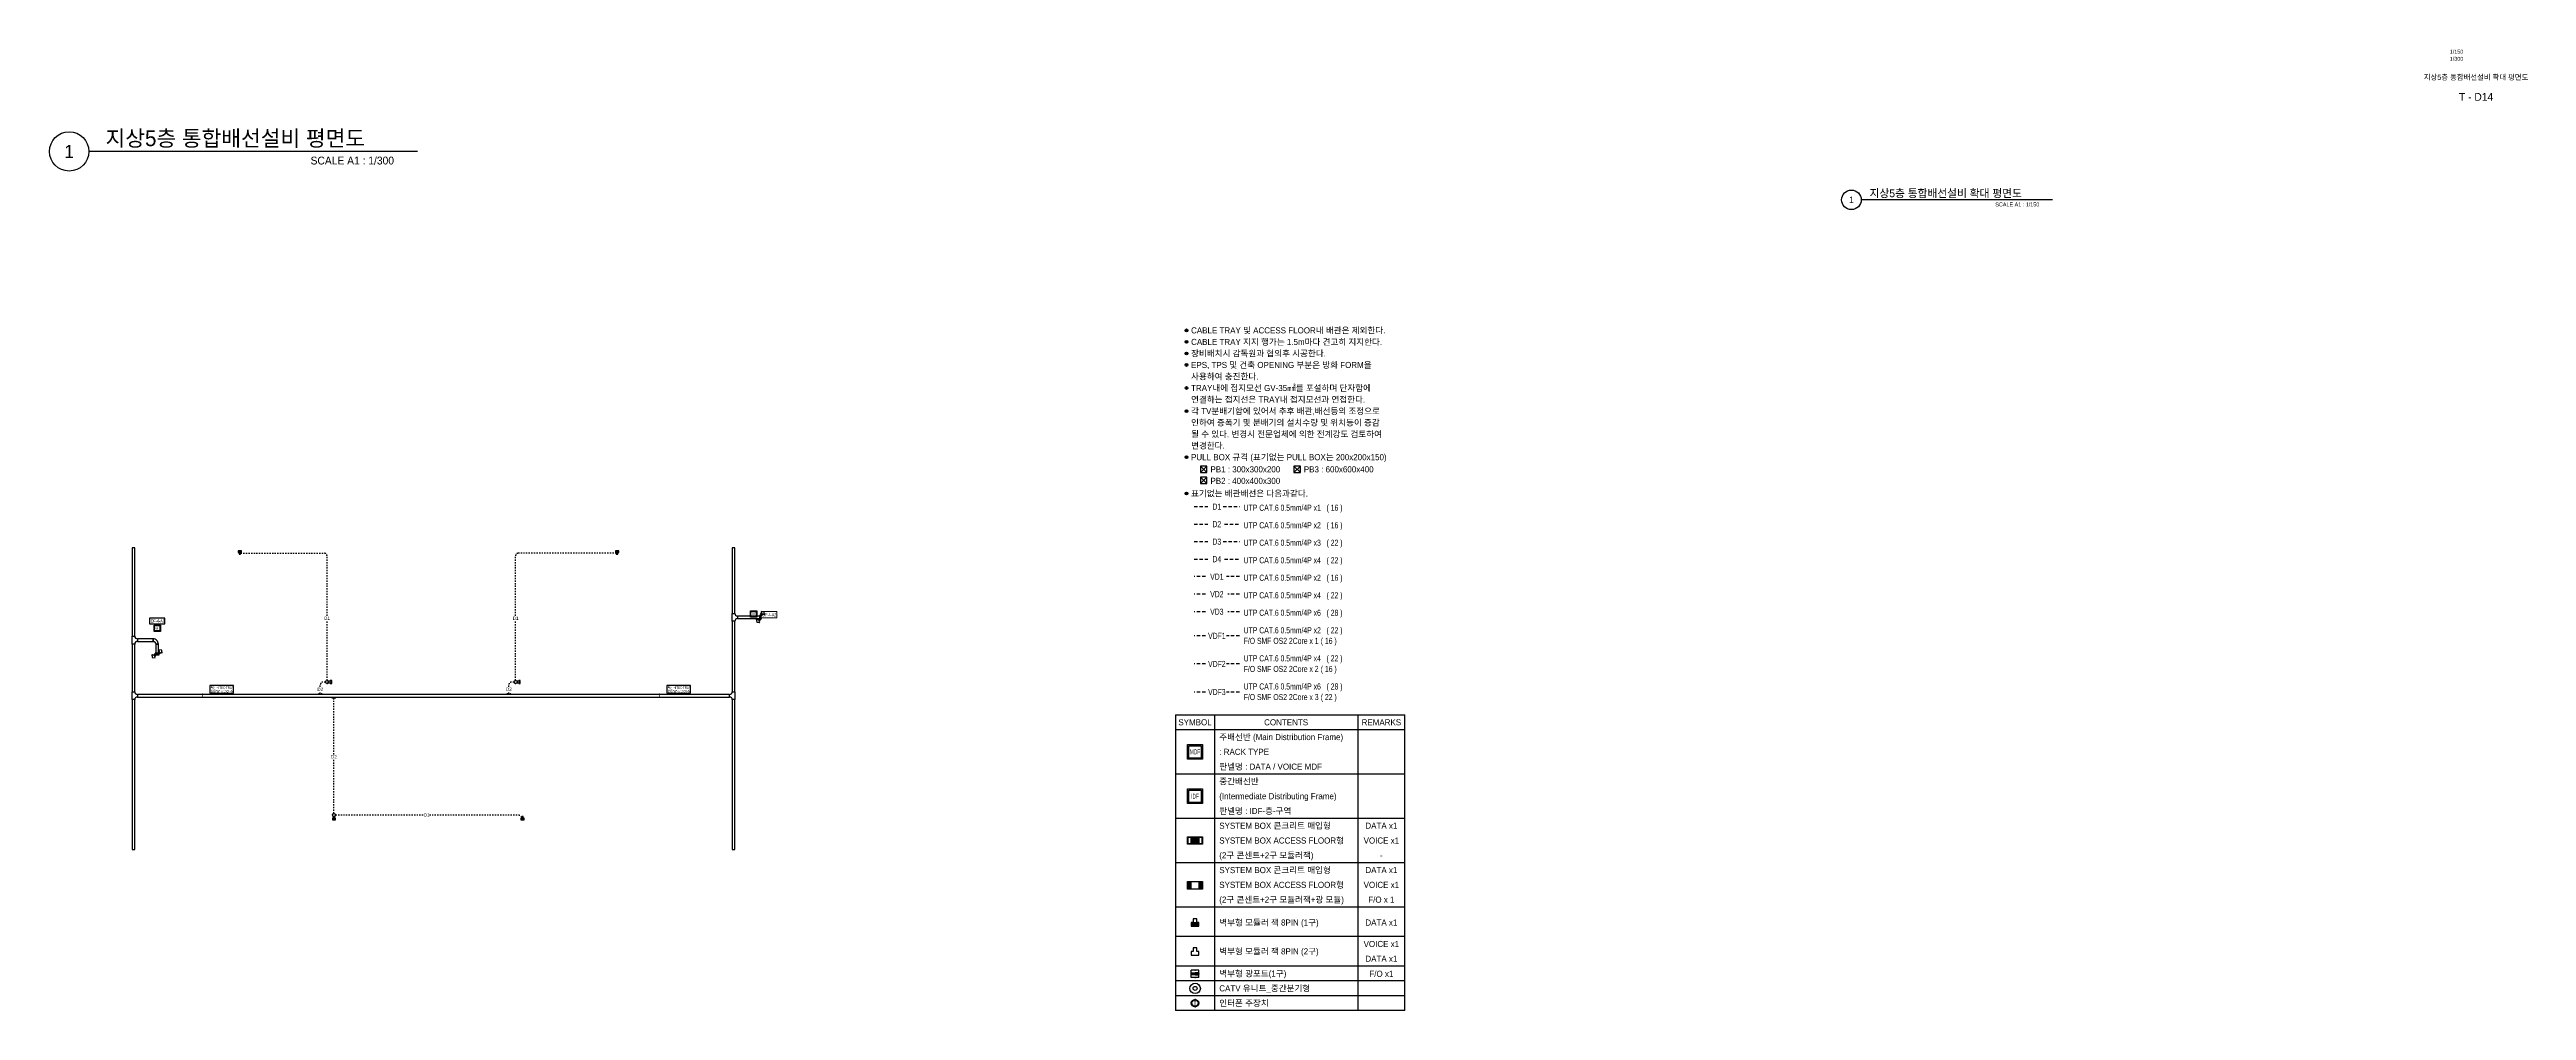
# Model space of a CAD drawing. Header units: millimetres. Extents: x 90978 to 501618, y -355196 to 882030.
# Drawn here: x 90978 to 374700, y 447257 to 557374 of the extents above; entities that cross this region are included whole.
import ezdxf
from ezdxf.enums import TextEntityAlignment as Align

# ---------------------------------------------------------------- set-up
doc = ezdxf.new("R2010")
doc.units = ezdxf.units.MM
doc.header["$LTSCALE"] = 150
doc.set_wipeout_variables(frame=1)
doc.linetypes.add('D1', pattern=[3, 1, -1, 1])
doc.linetypes.add('D2', pattern=[6.5, 2.5, -1.5, 2.5])
doc.layers.get('0').update_dxf_attribs({"lineweight": 0})
for name, color, linetype in [('------07 System Box', 6, 'Continuous'), ('------10 Telecommunication Terminal Board', 3, 'Continuous'), ('------13 Telecommunication Outlet', 3, 'Continuous'), ('------15 Interphone', 6, 'Continuous'), ('-----20 General Symbol', 3, 'Continuous'), ('-----22 Embeded in Floor', 4, 'D2'), ('-----23 Concealed or Exposed Wire', 4, 'D1'), ('-----27 Communication Cable Tray', 2, 'Continuous'), ('-----29 Cable Schedule', 1, 'Continuous'), ('-----29 Indicator', 1, 'Continuous'), ('-----30 Text', 2, 'Continuous'), ('-----41 Drawing Title', 2, 'Continuous'), ('-----42 Drawing Number', 2, 'Continuous'), ('-----43 Drawing Scale', 3, 'Continuous')]:
    doc.layers.add(name, color=color, linetype=linetype)
doc.styles.add('ELEC', font='')
doc.styles.get('ELEC').set_extended_font_data('Dotum')

# ---------------------------------------------------------------- blocks, each defined once
blk = doc.blocks.new('H11')
blk.add_circle((0, 150), 150)
at = {"color": 1}
blk.add_circle((0, 150), 129, dxfattribs=at)
for p in [(-150, 150), (0, 300), (0, 0), (150, 150)]:
    blk.add_point(p)
at = {"style": 'ELEC'}
blk.add_text('t', height=214, dxfattribs=at).set_placement((0, 150), align=Align.MIDDLE)
blk = doc.blocks.new('G15')
blk.add_lwpolyline([(-300, 600), (300, 600), (300, 0), (-300, 0)], close=True)
at = {"color": 1}
blk.add_lwpolyline([(-250, 550), (250, 550), (250, 50), (-250, 50)], close=True, dxfattribs=at)
at = {"style": 'ELEC', "width": 0.6}
blk.add_text('MDF', height=200, dxfattribs=at).set_placement((0, 300), align=Align.MIDDLE)
blk = doc.blocks.new('G12')
blk.add_lwpolyline([(-300, 600), (300, 600), (300, 0), (-300, 0)], close=True)
at = {"color": 1}
blk.add_lwpolyline([(-250, 550), (250, 550), (250, 50), (-250, 50)], close=True, dxfattribs=at)
at = {"style": 'ELEC', "width": 0.6}
blk.add_text('IDF', height=200, dxfattribs=at).set_placement((0, 300), align=Align.MIDDLE)
blk = doc.blocks.new('G02')
blk.add_lwpolyline([(150, 150), (75, 150), (75, 300), (-75, 300), (-75, 150), (-150, 150), (-150, 0), (150, 0)], close=True)
blk = doc.blocks.new('B11')
h = blk.add_hatch(color=256)
h.dxf.hatch_style = 1
h.paths.add_polyline_path([(150, 150), (-150, 150), (-150, -150), (150, -150)])
at = {"linetype": 'Continuous'}
for points in [[(300, -150), (-300, -150), (-300, 150), (300, 150)], [(-150, 150), (150, 150), (150, -150), (-150, -150)]]:
    blk.add_lwpolyline(points, close=True, dxfattribs=at)
at = {"color": 1, "linetype": 'Continuous'}
for points in [[(-280, 130), (-170, 130), (-170, -130), (-280, -130)], [(170, 130), (280, 130), (280, -130), (170, -130)]]:
    blk.add_lwpolyline(points, close=True, dxfattribs=at)
blk = doc.blocks.new('A$C5F330B5F')
blk.add_hatch(color=256).paths.add_polyline_path([(225, 0), (225, 225), (112, 225), (-225, 225), (-225, 0)])
blk.add_line((-112, 225), (112, 225))
blk.add_lwpolyline([(225, 225), (112, 225), (112, 450), (-112, 450), (-112, 225), (-225, 225), (-225, 0), (225, 0)], close=True)
blk = doc.blocks.new('A$C2c78cba1')
at = {"layer": '------07 System Box'}
h = blk.add_hatch(color=256, dxfattribs=at)
h.dxf.hatch_style = 1
h.paths.add_polyline_path([(367, 790), (56, 790), (56, 56), (367, 56)])
h = blk.add_hatch(color=256, dxfattribs=at)
h.dxf.hatch_style = 1
h.paths.add_polyline_path([(1637, 790), (1327, 790), (1327, 56), (1637, 56)])
at = {"layer": '------07 System Box', "linetype": 'Continuous'}
for points in [[(1694, 0), (0, 0), (0, 847), (1694, 847)], [(423, 847), (1270, 847), (1270, 0), (423, 0)]]:
    blk.add_lwpolyline(points, close=True, dxfattribs=at)
at = {"layer": '------07 System Box', "color": 1, "linetype": 'Continuous'}
for points in [[(56, 790), (367, 790), (367, 56), (56, 56)], [(1327, 790), (1637, 790), (1637, 56), (1327, 56)]]:
    blk.add_lwpolyline(points, close=True, dxfattribs=at)
blk = doc.blocks.new('TV1')
at = {"layer": '------13 Telecommunication Outlet'}
for radius in [150, 57.3]:
    blk.add_circle((0, 150), radius, dxfattribs=at)
blk = doc.blocks.new('광포트_1')
at = {"ltscale": 0.7}
h = blk.add_hatch(color=254, dxfattribs=at)
h.dxf.hatch_style = 1
h.paths.add_polyline_path([(44, 285), (-44, 285), (-44, 159), (44, 159)])
h.paths.add_polyline_path([(44, 141), (-44, 141), (-44, 15), (44, 15)])
at = {"linetype": 'Continuous'}
for p, q in [((-150, 300), (150, 300)), ((-150, 0), (-150, 300)), ((-150, 0), (150, 0)), ((150, 0), (150, 300))]:
    blk.add_line(p, q, dxfattribs=at)
for points in [[(-44, 159), (-44, 285), (44, 285), (44, 159)], [(-44, 141), (-44, 15), (44, 15), (44, 141)]]:
    blk.add_lwpolyline(points, close=True, dxfattribs=at)
for p in [(-150, 150), (0, 285), (0, 0), (150, 150)]:
    blk.add_point(p, dxfattribs=at)
blk = doc.blocks.new('A$C415ffab5')
at = {"layer": '-----30 Text'}
h = blk.add_hatch(color=256, dxfattribs=at)
edge = h.paths.add_edge_path()
edge.add_arc((-25020, -2850), 160, 0, 360)
h = blk.add_hatch(color=256, dxfattribs=at)
edge = h.paths.add_edge_path()
edge.add_arc((-25020, -4171), 160, 0, 360)
h = blk.add_hatch(color=256, dxfattribs=at)
edge = h.paths.add_edge_path()
edge.add_arc((-25020, -5492), 160, 0, 360)
h = blk.add_hatch(color=256, dxfattribs=at)
edge = h.paths.add_edge_path()
edge.add_arc((-25020, -6812), 160, 0, 360)
h = blk.add_hatch(color=256, dxfattribs=at)
edge = h.paths.add_edge_path()
edge.add_arc((-25020, -9454), 160, 0, 360)
h = blk.add_hatch(color=256, dxfattribs=at)
edge = h.paths.add_edge_path()
edge.add_arc((-25020, -12096), 160, 0, 360)
h = blk.add_hatch(color=256, dxfattribs=at)
edge = h.paths.add_edge_path()
edge.add_arc((-25020, -17379), 160, 0, 360)
h = blk.add_hatch(color=256, dxfattribs=at)
edge = h.paths.add_edge_path()
edge.add_arc((-25020, -21542), 160, 0, 360)
at = {"layer": '-----20 General Symbol'}
for p, q in [((-22662, -19138), (-23390, -18410)), ((-22662, -18410), (-23390, -19138)), ((-22662, -20385), (-23390, -19657)), ((-22662, -19657), (-23390, -20385)), ((-11967, -19138), (-12695, -18410)), ((-11967, -18410), (-12695, -19138))]:
    blk.add_line(p, q, dxfattribs=at)
for points in [[(-23390, -18410), (-23390, -19138), (-22662, -19138), (-22662, -18410)], [(-23390, -19657), (-23390, -20385), (-22662, -20385), (-22662, -19657)], [(-12695, -18410), (-12695, -19138), (-11967, -19138), (-11967, -18410)]]:
    blk.add_lwpolyline(points, close=True, dxfattribs=at)
at = {"layer": '-----22 Embeded in Floor'}
for p, q in [((-24123, -23048), (-22389, -23048)), ((-24123, -25054), (-22388, -25054)), ((-20794, -23048), (-18940, -23048)), ((-20641, -25054), (-18940, -25054)), ((-24123, -27060), (-22389, -27060)), ((-20794, -27060), (-18940, -27060)), ((-24123, -29066), (-22388, -29066)), ((-22839, -31072), (-24123, -31072)), ((-20641, -29066), (-18940, -29066)), ((-18940, -31072), (-20440, -31072)), ((-22837, -33078), (-24123, -33078)), ((-18940, -33078), (-20287, -33078)), ((-22837, -35084), (-24123, -35084)), ((-18940, -35084), (-20287, -35084)), ((-22839, -37855), (-24123, -37855)), ((-18940, -37855), (-20440, -37855)), ((-22839, -41074), (-24123, -41074)), ((-18940, -41074), (-20440, -41074)), ((-22839, -44293), (-24123, -44293)), ((-18940, -44293), (-20440, -44293))]:
    blk.add_line(p, q, dxfattribs=at)
at = {"layer": '-----29 Cable Schedule', "color": 3}
for p, q in [((-26250, -46912), (0, -46912)), ((-26250, -46912), (-26250, -80783)), ((0, -80783), (0, -46912)), ((0, -48606), (-26250, -48606)), ((0, -80783), (-26250, -80783))]:
    blk.add_line(p, q, dxfattribs=at)
at = {"layer": '-----29 Cable Schedule'}
for p, q in [((-21819, -46912), (-21819, -48606)), ((-5372, -46912), (-5372, -48606)), ((-21819, -48606), (-21819, -80783)), ((-5372, -48606), (-5372, -80783)), ((0, -53687), (-26250, -53687)), ((0, -58767), (-26250, -58767)), ((0, -63848), (-26250, -63848)), ((0, -68929), (-26250, -68929)), ((0, -72316), (-26250, -72316)), ((0, -75703), (-26250, -75703)), ((0, -77396), (-26250, -77396)), ((0, -79090), (-26250, -79090)), ((0, -80783), (-26250, -80783))]:
    blk.add_line(p, q, dxfattribs=at)
at = {"layer": '-----30 Text'}
for centre in [(-25020, -2850), (-25020, -4171), (-25020, -5492), (-25020, -6812), (-25020, -9454), (-25020, -12096), (-25020, -17379), (-25020, -21542)]:
    blk.add_circle(centre, 160, dxfattribs=at)
for p in [(-24860, -2850), (-24860, -4171), (-24860, -5492), (-24860, -6812), (-24860, -9454), (-24860, -12096), (-24860, -17379), (-24860, -21542)]:
    blk.add_point(p, dxfattribs=at)
at = {"layer": '------07 System Box', "xscale": 2.822580634535418, "yscale": 2.822580634535418, "zscale": 2.822580634535418}
blk.add_blockref('B11', (-24034, -61308), dxfattribs=at)
at = {"layer": '------10 Telecommunication Terminal Board', "xscale": 2.822580634535418, "yscale": 2.822580634535418, "zscale": 2.822580634535418}
for name, p in [('G15', (-24034, -51993)), ('G12', (-24034, -57074))]:
    blk.add_blockref(name, p, dxfattribs=at)
at = {"layer": '------13 Telecommunication Outlet'}
for name, p, xscale, yscale, zscale in [('A$C5F330B5F', (-24034, -71130), 1.881720423023612, 1.881720423023612, 1.881720423023612), ('G02', (-24034, -74433), 2.822580634535418, 2.822580634535418, 2.822580634535418), ('TV1', (-24020, -78851), 4, 4, 4)]:
    blk.add_blockref(name, p, dxfattribs=dict(at, xscale=xscale, yscale=yscale, zscale=zscale))
at = {"layer": '------13 Telecommunication Outlet', "xscale": 2.822580634535246, "yscale": 2.822580634535246, "zscale": 2.822580634535246, "rotation": 90}
blk.add_blockref('광포트_1', (-23611, -76575), dxfattribs=at)
at = {"layer": '------15 Interphone', "xscale": 2.822580634535418, "yscale": 2.822580634535418, "zscale": 2.822580634535418}
blk.add_blockref('H11', (-24034, -80360), dxfattribs=at)
blk.add_blockref('A$C2c78cba1', (-24881, -66868))
at = {"layer": '-----22 Embeded in Floor', "style": 'ELEC', "width": 0.7}
for s, p in [('D1', (-21532, -23048)), ('D2', (-21532, -25054)), ('D3', (-21532, -27060)), ('VD1', (-21532, -31072)), ('D4', (-21532, -29066)), ('VD2', (-21532, -33078)), ('VD3', (-21532, -35084)), ('VDF1', (-21532, -37855)), ('VDF2', (-21532, -41074)), ('VDF3', (-21532, -44293))]:
    blk.add_text(s, height=700, dxfattribs=at).set_placement(p, align=Align.MIDDLE_CENTER)
at = {"layer": '-----29 Cable Schedule', "color": 2, "style": 'ELEC'}
for s, p in [('SYMBOL', (-24034, -47759)), ('CONTENTS', (-13595, -47759)), ('REMARKS', (-2686, -47759))]:
    blk.add_text(s, height=700, dxfattribs=at).set_placement(p, align=Align.MIDDLE)
at = {"layer": '-----30 Text', "style": 'ELEC'}
for s, p in [('CABLE TRAY 및 ACCESS FLOOR내 배관은 제외한다.', (-24485, -2850)), ('장비배치시 감독원과 협의후 시공한다.', (-24485, -5492)), ('CABLE TRAY 지지 행가는 1.5m마다 견고히 지지한다.', (-24485, -4171)), ('사용하여 충진한다.', (-24485, -8133)), ('EPS, TPS 및 건축 OPENING 부분은 방화 FORM을', (-24485, -6812)), ('TRAY내에 접지모선 GV-35㎟를 포설하며 단자함에', (-24485, -9454)), ('연결하는 접지선은 TRAY내 접지모선과 연접한다.', (-24485, -10775)), ('각 TV분배기함에 있어서 추후 배관,배선등의 조정으로', (-24485, -12096)), ('인하여 증폭기 및 분배기의 설치수량 및 위치등이 증감', (-24485, -13417)), ('될 수 있다. 변경시 전문업체에 의한 전계강도 검토하여', (-24485, -14738)), ('PULL BOX 규격 (표기없는 PULL BOX는 200x200x150)', (-24485, -17379)), ('변경한다.', (-24485, -16059)), ('PB1 : 300x300x200', (-22265, -18774)), ('PB2 : 400x400x300', (-22265, -20095)), ('PB3 : 600x600x400', (-11570, -18774)), ('표기없는 배관배선은 다음과같다.', (-24485, -21542)), ('주배선반 (Main Distribution Frame)', (-21254, -49453)), (': RACK TYPE', (-21254, -51146)), ('판넬명 : DATA / VOICE MDF', (-21254, -52840)), ('중간배선반', (-21254, -54533)), ('(Intermediate Distributing Frame)', (-21254, -56227)), ('SYSTEM BOX 콘크리트 매입형', (-21254, -59614)), ('판넬명 : IDF-층-구역', (-21254, -57921)), ('SYSTEM BOX ACCESS FLOOR형', (-21254, -61308)), ('SYSTEM BOX 콘크리트 매입형', (-21254, -64695)), ('(2구 콘센트+2구 모듈러잭)', (-21254, -63001)), ('SYSTEM BOX ACCESS FLOOR형', (-21254, -66388)), ('(2구 콘센트+2구 모듈러잭+광 모듈)', (-21254, -68082)), ('벽부형 모듈러 잭 8PIN (1구)', (-21254, -70706)), ('벽부형 모듈러 잭 8PIN (2구)', (-21254, -74009)), ('벽부형 광포트(1구)', (-21254, -76550)), ('CATV 유니트_중간분기형', (-21254, -78243)), ('인터폰 주장치', (-21254, -79937))]:
    blk.add_text(s, height=700, dxfattribs=at).set_placement(p, align=Align.MIDDLE_LEFT)
at = {"layer": '-----30 Text', "style": 'ELEC', "width": 0.7}
for s, p in [('UTP CAT.6 0.5mm/4P x1   ( 16 )', (-18456, -23173)), ('UTP CAT.6 0.5mm/4P x2   ( 16 )', (-18456, -25179)), ('UTP CAT.6 0.5mm/4P x3   ( 22 )', (-18456, -27185)), ('UTP CAT.6 0.5mm/4P x4   ( 22 )', (-18456, -29191)), ('UTP CAT.6 0.5mm/4P x2   ( 16 )', (-18456, -31197)), ('UTP CAT.6 0.5mm/4P x4   ( 22 )', (-18456, -33203)), ('UTP CAT.6 0.5mm/4P x6   ( 28 )', (-18456, -35209)), ('UTP CAT.6 0.5mm/4P x2   ( 22 )', (-18456, -37215)), ('F/O SMF OS2 2Core x 1', (-18456, -38428)), ('( 16 )', (-9631, -38429)), ('UTP CAT.6 0.5mm/4P x4   ( 22 )', (-18456, -40434)), ('F/O SMF OS2 2Core x 2', (-18456, -41647)), ('( 16 )', (-9631, -41648)), ('UTP CAT.6 0.5mm/4P x6   ( 28 )', (-18456, -43653)), ('F/O SMF OS2 2Core x 3', (-18456, -44866)), ('( 22 )', (-9631, -44867))]:
    blk.add_text(s, height=700, dxfattribs=at).set_placement(p, align=Align.MIDDLE_LEFT)
at = {"layer": '-----30 Text', "style": 'ELEC'}
for s, p in [('DATA x1', (-2686, -59614)), ('VOICE x1', (-2686, -61308)), ('DATA x1', (-2686, -64695)), ('-', (-2686, -63001)), ('VOICE x1', (-2686, -66388)), ('F/O x 1', (-2686, -68082)), ('DATA x1', (-2686, -70706)), ('VOICE x1', (-2686, -73162)), ('DATA x1', (-2686, -74856)), ('F/O x1', (-2686, -76580))]:
    blk.add_text(s, height=700, dxfattribs=at).set_placement(p, align=Align.MIDDLE_CENTER)
blk = doc.blocks.new('O08')
blk.add_hatch(color=256).paths.add_polyline_path([(120, 51), (-120, 51), (-120, 0), (120, 0)])
blk.add_lwpolyline([(120, 127.5), (120, 0), (-120, 0), (-120, 127.5), (-120, 51), (120, 51)])
blk = doc.blocks.new('G01')
blk.add_hatch(color=256).paths.add_polyline_path([(150, 150), (75, 150), (-75, 150), (-150, 150), (-150, 0), (150, 0)])
blk.add_blockref('G02', (0, 0))
blk = doc.blocks.new('O04')
blk.add_circle((0, 0), 150)
for p in [(-150, 0), (0, 150), (150, 0), (0, -150)]:
    blk.add_point(p)
at = {"style": 'ELEC'}
blk.add_text('J', height=214, dxfattribs=at).set_placement((0, 0), align=Align.MIDDLE)
blk = doc.blocks.new('O03')
at = {"linetype": 'Continuous'}
for p, q in [((-101, 101), (101, -101)), ((-74, 127), (127, -74)), ((-48, 154), (154, -48)), ((-27, 366), (69, 270)), ((-27, 366), (321, 321)), ((69, 270), (-21, 180)), ((-21, 180), (180, -21)), ((270, 69), (180, -21)), ((270, 69), (366, -27)), ((321, 321), (366, -27))]:
    blk.add_line(p, q, dxfattribs=at)

msp = doc.modelspace()

# ---------------------------------------------------------------- linework, layer by layer
at = {"layer": '-----23 Concealed or Exposed Wire'}
for p, q in [((112864.48783, 499646.98071), (122463.57131, 499646.98071)), ((155900.3384, 499646.88657), (144663.57131, 499646.88657)), ((122763.57131, 492488.5004), (122763.57131, 499346.98071)), ((144363.57131, 492488.45333), (144363.57131, 499346.88657)), ((122763.57131, 485067.29044), (122763.57131, 491925.23717)), ((144363.57131, 485067.29044), (144363.57131, 491925.1901)), ((121993.57368, 484343.47669), (121993.57368, 484587.29044)), ((121993.57368, 483536.93329), (121993.57368, 483780.21346)), ((122583.57131, 484887.29044), (122293.57368, 484887.29044)), ((123552.32284, 476607.67475), (123552.32284, 483175.73329)), ((143593.57368, 484343.47669), (143593.57368, 484587.29044)), ((143593.57368, 483536.93329), (143593.57368, 483780.21346)), ((144183.57131, 484887.29044), (143893.57368, 484887.29044)), ((123552.32284, 469836.88657), (123552.32284, 476044.41153)), ((123732.32284, 469656.88657), (133798.02386, 469656.88657)), ((134487.98315, 469656.88657), (144635.12005, 469656.88657)), ((145062.32284, 469386.88657), (144829.76159, 469585.17294))]:
    msp.add_line(p, q, dxfattribs=at)
for centre, start, end in [((122463.57131, 499346.98071), 0, 90), ((144663.57131, 499346.88657), 90, 180), ((122293.57368, 484587.29044), 90, 180), ((143893.57368, 484587.29044), 90, 180), ((144635.12005, 469356.88657), 49.5484249967, 90)]:
    msp.add_arc(centre, 300, start, end, dxfattribs=at)
at = {"layer": '-----27 Communication Cable Tray', "elevation": 0}
for points in [[(100444.09403, 500285.0837), (100444.09403, 490146.3775), (100744.09403, 490146.3775), (100744.09403, 500285.0837)], [(169177.64954, 500285.0837), (169177.64954, 492755.20126), (169477.64954, 492755.20126), (169477.64954, 500285.0837)], [(169477.64954, 483775.73843), (169477.64954, 491855.20126), (169177.64954, 491855.20126), (169177.64954, 483775.73843)], [(172503.57289, 492455.20126), (169777.64954, 492455.20126), (169777.64954, 492155.20126), (172503.57289, 492155.20126)], [(100444.09403, 489246.3775), (100444.09403, 483775.73843), (100744.09403, 483775.73843), (100744.09403, 489246.3775)], [(102844.09403, 489846.3775), (101044.09403, 489846.3775), (101044.09403, 489546.3775), (102844.09403, 489546.3775)], [(103144.09403, 489246.3775), (103144.09403, 488016.89299), (103444.09403, 488016.89299), (103444.09403, 489246.3775)], [(100444.09403, 482875.73843), (100444.09403, 465685.76685), (100744.09403, 465685.76685), (100744.09403, 482875.73843)], [(101044.09403, 483175.73329), (168877.64954, 483175.73329), (168877.64954, 483475.73329), (101044.09403, 483475.73329)], [(169477.64954, 465685.76685), (169477.64954, 482875.73843), (169177.64954, 482875.73843), (169177.64954, 465685.76685)]]:
    msp.add_lwpolyline(points, close=True, dxfattribs=at)
for points in [[(169477.64954, 491855.20126), (169177.64954, 491855.20126), (169177.64954, 491855.20126), (169177.64954, 492755.20126), (169477.64954, 492755.20126, 0.4142135624), (169777.64954, 492455.20126), (169777.64954, 492155.20126), (169777.64954, 492155.20126, 0.4142135624)], [(100744.09403, 489246.3775), (100444.09403, 489246.3775), (100444.09403, 489246.3775), (100444.09403, 490146.3775), (100744.09403, 490146.3775, 0.4142135624), (101044.09403, 489846.3775), (101044.09403, 489546.3775), (101044.09403, 489546.3775, 0.4142135624)], [(102844.09403, 489546.3775), (102844.09403, 489546.3775, -0.4142135624), (103144.09403, 489246.3775), (103144.09403, 489246.3775), (103444.09403, 489246.3775, 0.4142135624), (102844.09403, 489846.3775)], [(100744.09403, 482875.73843), (100444.09403, 482875.73843), (100444.09403, 482875.73843), (100444.09403, 483775.73843), (100744.09403, 483775.73843, 0.4142135624), (101044.09403, 483475.73843), (101044.09403, 483175.73843), (101044.09403, 483175.73843, 0.4142135624)], [(169177.64954, 483775.73843), (169477.64954, 483775.73843), (169477.64954, 483775.73843), (169477.64954, 482875.73843), (169177.64954, 482875.73843, 0.4142135624), (168877.64954, 483175.73843), (168877.64954, 483475.73843), (168877.64954, 483475.73843, 0.4142135624)]]:
    msp.add_lwpolyline(points, format="xyb", close=True, dxfattribs=at)
at = {"layer": '-----27 Communication Cable Tray', "color": 1}
msp.add_lwpolyline([(172303.57289, 492080.20126), (172503.57289, 492080.20126), (172503.57289, 492530.20126), (172303.57289, 492530.20126), (172303.57289, 492080.20126)], dxfattribs=at)
at = {"layer": '-----27 Communication Cable Tray', "color": 1, "linetype": 'D1'}
for points in [[(172303.57289, 492080.20126), (172503.57289, 492530.20126)], [(172303.57289, 492530.20126), (172503.57289, 492080.20126)]]:
    msp.add_lwpolyline(points, dxfattribs=at)
at = {"layer": '-----27 Communication Cable Tray'}
for points in [[(172353.57289, 492205.20126), (172353.57289, 492155.20126), (172453.57289, 492155.20126), (172453.57289, 492455.20126), (172353.57289, 492455.20126), (172353.57289, 492405.20126)], [(172453.57289, 492130.20126), (172503.57289, 492130.20126), (172503.57289, 492480.20126), (172453.57289, 492480.20126), (172453.57289, 492130.20126)]]:
    msp.add_lwpolyline(points, dxfattribs=at)
at = {"layer": '-----27 Communication Cable Tray', "color": 1, "elevation": 0}
msp.add_lwpolyline([(103069.09519, 488216.88849), (103069.09519, 488016.88849), (103519.09519, 488016.88849), (103519.09519, 488216.88849), (103069.09519, 488216.88849)], dxfattribs=at)
at = {"layer": '-----27 Communication Cable Tray', "color": 1, "linetype": 'D1', "elevation": 0}
for points in [[(103069.09519, 488216.88849), (103519.09519, 488016.88849)], [(103519.09519, 488216.88849), (103069.09519, 488016.88849)]]:
    msp.add_lwpolyline(points, dxfattribs=at)
at = {"layer": '-----27 Communication Cable Tray', "elevation": 0}
for points in [[(103119.09519, 488066.88849), (103119.09519, 488016.88849), (103469.09519, 488016.88849), (103469.09519, 488066.88849), (103119.09519, 488066.88849)], [(103194.09519, 488166.88849), (103144.09519, 488166.88849), (103144.09519, 488066.88849), (103444.09519, 488066.88849), (103444.09519, 488166.88849), (103394.09519, 488166.88849)]]:
    msp.add_lwpolyline(points, dxfattribs=at)
at = {"layer": '-----41 Drawing Title', "color": 7}
for p, q in [((133121.85802, 545700), (95478.14198, 545700)), ((320400.89342, 540150.00064), (298499.10658, 540150.00064))]:
    msp.add_line(p, q, dxfattribs=at)
for centre, radius in [((93228.14198, 545700), 2250), ((297374.10658, 540150.00064), 1125)]:
    msp.add_circle(centre, radius, dxfattribs=at)
at = {"color": 1, "elevation": 0}
msp.add_lwpolyline([(172476.78332, 492237.5263), (174276.40832, 492237.5263), (174276.40832, 492980.0263), (172476.78332, 492980.0263)], close=True, dxfattribs=at)

# ---------------------------------------------------------------- block references
at = {"layer": '------10 Telecommunication Terminal Board', "xscale": 1.2, "yscale": 1.2, "zscale": 1.2}
for p in [(103315.55812, 490696.88914), (171625.92864, 492335.0263)]:
    msp.add_blockref('G12', p, dxfattribs=at)
at = {"layer": '------13 Telecommunication Outlet', "xscale": 1.2, "yscale": 1.2, "zscale": 1.2}
for p, rotation in [((112774.48783, 499916.98071), 180), ((155990.3384, 499916.88657), 180), ((123303.57131, 484887.29044), 90), ((144903.57131, 484887.29044), 89.99999999999999)]:
    msp.add_blockref('G01', p, dxfattribs=dict(at, rotation=rotation))
for p in [(123552.32284, 469116.88657), (145152.32284, 469116.88657)]:
    msp.add_blockref('G01', p, dxfattribs=at)
at = {"layer": '-----20 General Symbol', "xscale": 1.2, "yscale": 1.2, "zscale": 1.2}
for p in [(122763.57131, 484887.29044), (144363.57131, 484887.29044), (123552.32284, 469656.88657)]:
    msp.add_blockref('O04', p, dxfattribs=at)
at = {"layer": '-----23 Concealed or Exposed Wire', "xscale": 1.199999999953434, "yscale": 1.199999999953434, "zscale": 1.199999999953434}
for p in [(121993.57368, 483475.73329), (143593.57368, 483475.73329)]:
    msp.add_blockref('O08', p, dxfattribs=at)
at = {"layer": '-----23 Concealed or Exposed Wire', "xscale": 1.199999999953434, "yscale": 1.199999999953434, "zscale": 1.199999999953434, "rotation": 180}
msp.add_blockref('O08', (123552.32284, 483175.73329), dxfattribs=at)
at = {"layer": '-----27 Communication Cable Tray', "xscale": -1}
for p, rotation in [((172303.5721, 492080.20126), 90), ((172503.5721, 492614.75599), 270), ((103069.09324, 488016.89299, 0), 90), ((103519.09324, 488216.89299, 0), 270)]:
    msp.add_blockref('O03', p, dxfattribs=dict(at, rotation=rotation))
msp.add_blockref('A$C415ffab5', (246221.16955, 528039.95812))

# ---------------------------------------------------------------- texts
at = {"layer": '------10 Telecommunication Terminal Board', "style": 'ELEC', "width": 0.7}
msp.add_text('IDF-4-A2', height=375, dxfattribs=at).set_placement((173376.59582, 492608.7763), align=Align.MIDDLE_CENTER)
at = {"layer": '-----22 Embeded in Floor', "style": 'ELEC'}
for s, p in [('D1', (122763.57131, 492207.13557)), ('D1', (144363.57131, 492207.0885)), ('D2', (121993.57368, 484062.11186)), ('D2', (143593.57368, 484062.11186)), ('D2', (123552.32284, 476326.30993, 0)), ('D1', (134183.72144, 469656.88657))]:
    msp.add_text(s, height=375, dxfattribs=at).set_placement(p, align=Align.MIDDLE_CENTER)
at = {"layer": '-----41 Drawing Title', "style": 'ELEC'}
msp.add_text('지상5층 통합배선설비 확대 평면도', height=600, dxfattribs=at).set_placement((368925, 554195.00128), align=Align.MIDDLE_CENTER)
at = {"layer": '-----41 Drawing Title', "color": 2, "style": 'ELEC'}
for s, height, p in [('지상5층 통합배선설비 평면도', 1800, (97395.29521, 546300)), ('지상5층 통합배선설비 확대 평면도', 900, (299457.68319, 540450.00064))]:
    msp.add_text(s, height=height, dxfattribs=at).set_placement(p)
at = {"layer": '-----41 Drawing Title', "color": 7, "style": 'ELEC'}
for height, p in [(1500, (93228.14198, 545700)), (750, (297374.10658, 540150.00064))]:
    msp.add_text('1', height=height, dxfattribs=at).set_placement(p, align=Align.MIDDLE)
at = {"layer": '-----41 Drawing Title', "style": 'ELEC'}
for s, height, p in [('SCALE A1 : 1/300', 900, (130437.22511, 544200)), ('SCALE A1 : 1/150', 450, (318900.89342, 539400.00064))]:
    msp.add_text(s, height=height, dxfattribs=at).set_placement(p, align=Align.RIGHT)
at = {"layer": '-----42 Drawing Number', "style": 'ELEC'}
msp.add_text('T - D14', height=900, dxfattribs=at).set_placement((368925, 551945.00128), align=Align.MIDDLE_CENTER)
at = {"layer": '-----43 Drawing Scale', "style": 'ELEC'}
for s, p in [('1/150', (366689.51153, 557125.00128)), ('1/300', (366689.51153, 556310.00128))]:
    msp.add_text(s, height=450, dxfattribs=at).set_placement(p, align=Align.MIDDLE_CENTER)

# ---------------------------------------------------------------- next in the draw order: wipeouts: each hides what was drawn before it
at = {"color": 1}
msp.add_wipeout([(102435.59882, 491566.88914), (104195.51741, 491566.88914), (104195.51741, 492216.88914), (102435.59882, 492216.88914)], dxfattribs=at).translate(0, 0, 0)
for points in [[(109322.63229, 483605.52361), (112052.55087, 483605.52361), (112052.55087, 484485.52361), (109322.63229, 484485.52361)], [(161672.63229, 483605.52361), (164402.55087, 483605.52361), (164402.55087, 484485.52361), (161672.63229, 484485.52361)]]:
    msp.add_wipeout(points, dxfattribs=at)

# ---------------------------------------------------------------- next in the draw order: linework, layer by layer
at = {"layer": '------10 Telecommunication Terminal Board', "color": 1, "elevation": 0}
for points in [[(102435.59882, 491566.88914), (104195.51741, 491566.88914), (104195.51741, 492216.88914), (102435.59882, 492216.88914)], [(109322.63229, 483605.52361), (112052.55087, 483605.52361), (112052.55087, 484485.52361), (109322.63229, 484485.52361)], [(161672.63229, 483605.52361), (164402.55087, 483605.52361), (164402.55087, 484485.52361), (161672.63229, 484485.52361)]]:
    msp.add_lwpolyline(points, close=True, dxfattribs=at)
at = {"layer": '-----29 Indicator'}
for points in [[(109322.63229, 484160.52361, 0, 0, 0), (108484.58428, 484160, 0, 0, 0), (108484.58428, 483610.1968, 100, 100, 0), (108484.58428, 483049.28394, 100, 100, 0)], [(161672.63229, 484160.52361, 0, 0, 0), (160834.58428, 484160, 0, 0, 0), (160834.58428, 483610.1968, 100, 100, 0), (160834.58428, 483049.28394, 100, 100, 0)]]:
    msp.add_lwpolyline(points, format="xyseb", dxfattribs=at)

# ---------------------------------------------------------------- next in the draw order: texts
at = {"layer": '------10 Telecommunication Terminal Board', "style": 'ELEC', "width": 0.7}
msp.add_text('IDF-4-A1', height=375, dxfattribs=at).set_placement((103315.55812, 491891.88914, 0), align=Align.MIDDLE_CENTER)
for s, p in [('300(W) x 100(H)', (109442.59158, 483830.52361)), ('통신 HITEC-TRAY', (109442.59158, 484250.52361)), ('300(W) x 100(H)', (161792.59158, 483830.52361)), ('통신 HITEC-TRAY', (161792.59158, 484250.52361))]:
    msp.add_text(s, height=300, dxfattribs=at).set_placement(p, align=Align.MIDDLE_LEFT)

doc.saveas('drawing.dxf')
